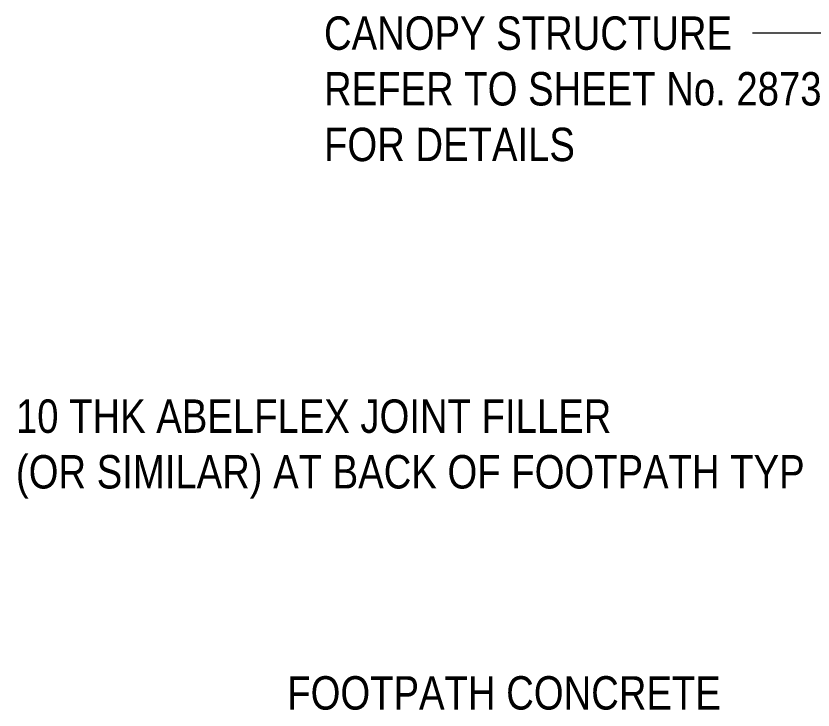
# Model space of a CAD drawing. Header units: metres. Extents: x -1215.1 to -1160.7, y 0 to 26.6.
# Drawn here: x -1188.816 to -1185.833, y 23.14 to 25.739 of the extents above; entities that cross this region are included whole.
import ezdxf

# ---------------------------------------------------------------- set-up
doc = ezdxf.new("R2010")
doc.units = ezdxf.units.M
doc.layers.add('G-ANNO-TEXT', color=7, linetype='Continuous', lineweight=9)
doc.styles.add('Arial Narrow', font='ARIALN.TTF', dxfattribs={"height": 0.125})

msp = doc.modelspace()

# ---------------------------------------------------------------- linework, layer by layer
at = {"layer": 'G-ANNO-TEXT'}
msp.add_line((-1185.2971, 25.6744), (-1186.0604, 25.6744), dxfattribs=at)

# ---------------------------------------------------------------- texts
at = {"layer": 'G-ANNO-TEXT', "char_height": 0.125, "attachment_point": 1, "style": 'Arial Narrow', "bg_fill": 3, "box_fill_scale": 1, "bg_fill_color": 256, "bg_fill_true_color": 13158600, "bg_fill_transparency": 0}
for s, insert in [('CANOPY STRUCTURE', (-1187.6633, 25.7369)), ('REFER TO SHEET No. 2873231 ', (-1187.6633, 25.5286)), ('FOR DETAILS', (-1187.6633, 25.3202)), ('10 THK ABELFLEX JOINT FILLER', (-1188.8162, 24.303)), ('(OR SIMILAR) AT BACK OF FOOTPATH TYP', (-1188.8162, 24.0947)), ('FOOTPATH CONCRETE ', (-1187.8009, 23.267))]:
    msp.add_mtext(s, dxfattribs=dict(at, insert=insert))

doc.saveas('drawing.dxf')
